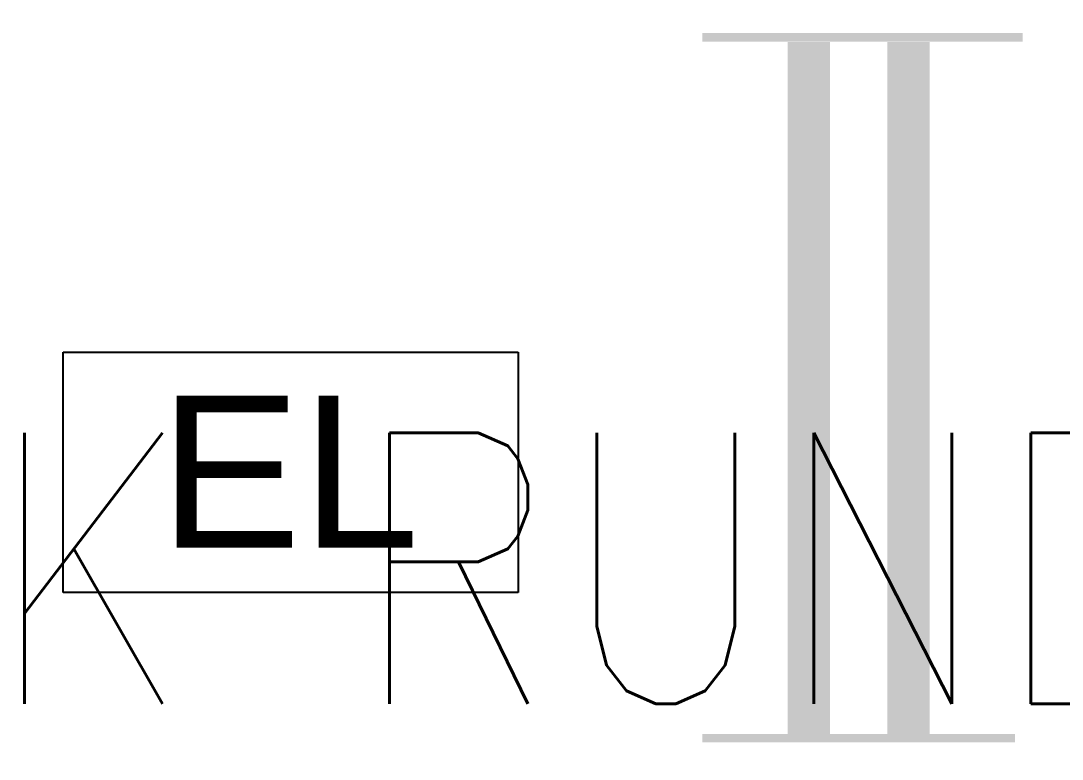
# Model space of a CAD drawing. Header units: inches. Extents: x 16928 to 514628, y -1471 to 241387.
# Drawn here: x 313488 to 314833, y 25423 to 26378 of the extents above; entities that cross this region are included whole.
import ezdxf
from ezdxf.enums import TextEntityAlignment as Align

# ---------------------------------------------------------------- set-up
doc = ezdxf.new("R2010")
doc.units = ezdxf.units.IN
doc.header["$MEASUREMENT"] = 0
doc.layers.add('FITTING', color=8, linetype='Continuous')
doc.layers.add('LAMPU', color=7, linetype='Continuous')
doc.layers.add('t3', color=8, linetype='Continuous', lineweight=25)
doc.styles.add('LAILA', font='romans.shx', dxfattribs={"width": 0.85})
doc.styles.add('SANSSERIF', font='SAS_____.pfb', dxfattribs={"width": 0.7, "height": 700})

# ---------------------------------------------------------------- blocks, each defined once
blk = doc.blocks.new('emergency light R')
at = {"layer": 'LAMPU', "color": 6, "linetype": 'Continuous'}
for p, q in [((0, 4.9), (0, 247.7)), ((0, 247.7), (459.3, 247.7)), ((459.3, 247.7), (459.3, 4.9)), ((459.3, 4.9), (0, 4.9))]:
    blk.add_line(p, q, dxfattribs=at)
at = {"layer": 'LAMPU', "color": 6, "linetype": 'Continuous', "style": 'SANSSERIF'}
blk.add_text('EL', height=153.77, dxfattribs=at).set_placement((97, 50))

msp = doc.modelspace()

# ---------------------------------------------------------------- linework, layer by layer
at = {"layer": 'FITTING', "color": 3}
for points, const_width in [([(314506, 25450.2), (314506, 26350.2)], 54.6), ([(314634.9, 25450.2), (314634.9, 26350.2)], 54.6), ([(314368.4, 26356.2), (314653.5, 26356.2)], 10.9), ([(314507.1, 26356.2), (314782.3, 26356.2)], 10.9), ([(314368.4, 25450.2), (314643.6, 25450.2)], 10.9), ([(314497.2, 25450.2), (314772.5, 25450.2)], 10.9)]:
    msp.add_lwpolyline(points, dxfattribs=dict(at, const_width=const_width))

# ---------------------------------------------------------------- block references
at = {"layer": 'LAMPU', "color": 8, "xscale": 1.27951153594687, "yscale": 1.27951153594687, "zscale": 1.27951153594687}
msp.add_blockref('emergency light R', (313542.7, 25632.3), dxfattribs=at)

# ---------------------------------------------------------------- texts
at = {"layer": 't3', "style": 'LAILA', "width": 0.85}
msp.add_text('BILIK RUNDINGAN-1', height=350, dxfattribs=at).set_placement((312753.1, 25844.7), align=Align.TOP_LEFT)

doc.saveas('drawing.dxf')
